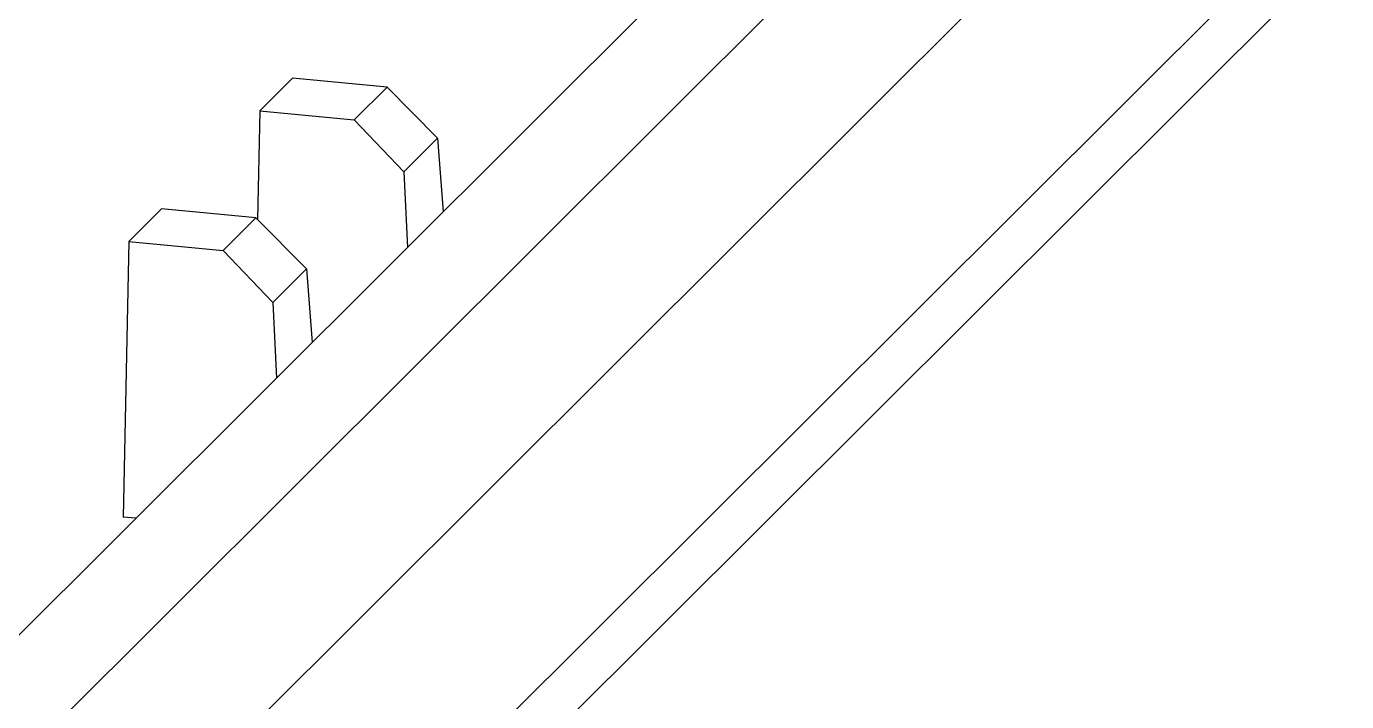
# Model space of a CAD drawing. Header units: millimetres. Extents: x 1779 to 2074, y -741 to -536.
# Drawn here: x 1894.61 to 1906.5, y -710.82 to -704.75 of the extents above; entities that cross this region are included whole.
import ezdxf

# ---------------------------------------------------------------- set-up
doc = ezdxf.new("R2010")
doc.units = ezdxf.units.MM

msp = doc.modelspace()

# ---------------------------------------------------------------- linework, layer by layer
at = {"color": 7, "linetype": 'Continuous'}
for p, q in [((1904.443, -700.357), (1892.936, -711.823)), ((1905.494, -700.447), (1893.971, -711.928)), ((1906.365, -701.351), (1894.842, -712.833)), ((1906.496, -703.443), (1894.935, -714.963)), ((1906.176, -704.313), (1894.614, -715.833)), ((1897.008, -705.213), (1896.713, -705.507)), ((1897.858, -705.293), (1897.008, -705.213)), ((1897.563, -705.587), (1897.858, -705.293)), ((1897.858, -705.293), (1898.314, -705.752)), ((1896.713, -705.507), (1896.693, -706.484)), ((1896.713, -705.507), (1897.563, -705.587)), ((1898.009, -706.056), (1897.563, -705.587)), ((1898.009, -706.056), (1898.314, -705.752)), ((1898.314, -705.752), (1898.363, -706.415)), ((1898.009, -706.056), (1898.042, -706.736)), ((1895.828, -706.389), (1895.533, -706.683)), ((1896.678, -706.469), (1895.828, -706.389)), ((1896.383, -706.763), (1896.678, -706.469)), ((1896.678, -706.469), (1897.134, -706.928)), ((1895.533, -706.683), (1895.482, -709.161)), ((1895.533, -706.683), (1896.383, -706.763)), ((1896.829, -707.232), (1896.383, -706.763)), ((1896.829, -707.232), (1897.134, -706.928)), ((1897.134, -706.928), (1897.183, -707.591)), ((1896.829, -707.232), (1896.862, -707.912)), ((1895.597, -709.172), (1895.482, -709.161))]:
    msp.add_line(p, q, dxfattribs=at)

doc.saveas('drawing.dxf')
